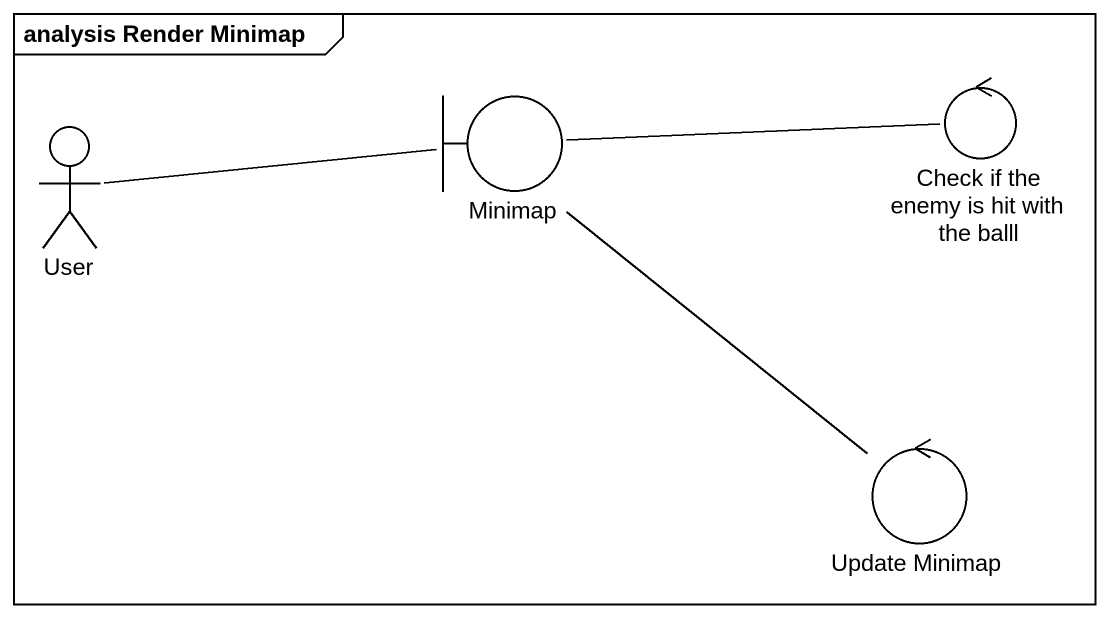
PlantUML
@startuml
mainframe analysis Render Minimap
actor User
boundary Minimap
control "Check if the enemy is hit with the balll" as Check_if_the_enemy_is_hit
control "Update Minimap" as Update_Minimap
User -right- Minimap
Minimap -right- Check_if_the_enemy_is_hit
Minimap -- Update_Minimap
@enduml
